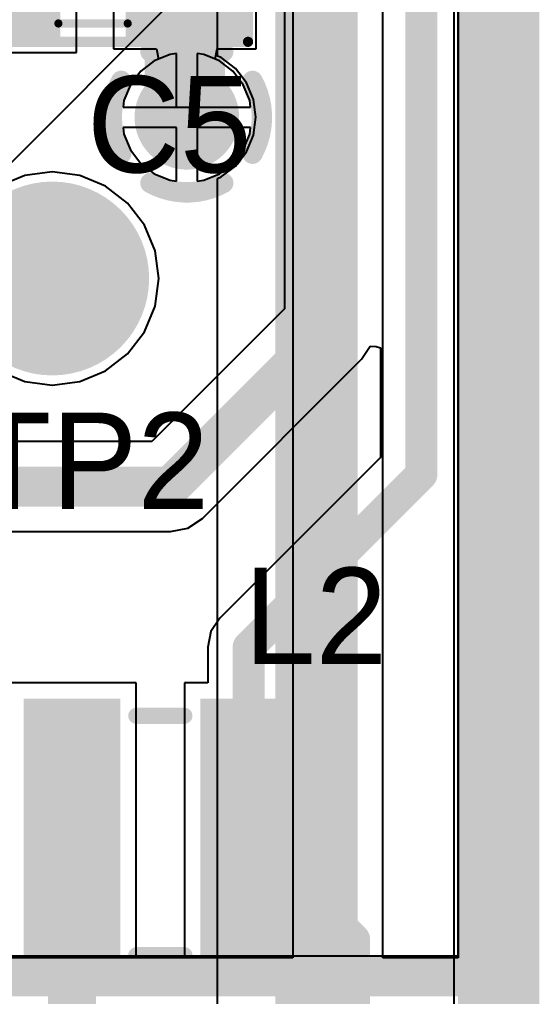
# Model space of a CAD drawing. Header units: millimetres. Extents: x -51 to 108, y 36 to 112.
# Drawn here: x 101.07 to 107.54, y 58.85 to 71.02 of the extents above; entities that cross this region are included whole.
import ezdxf

# ---------------------------------------------------------------- set-up
doc = ezdxf.new("R2010")
doc.units = ezdxf.units.MM
for name, color, linetype in [('BottomLayer', 5, 'Continuous'), ('BottomSolder', 6, 'Continuous'), ('InternalPlane1', 76, 'Continuous'), ('MidLayer1', 16, 'Continuous'), ('PadHoleLayer', 156, 'Continuous'), ('TopLayer', 1, 'Continuous'), ('TopOverlay', 2, 'Continuous'), ('TopSolder', 216, 'Continuous'), ('ViaHoleLayer', 16, 'Continuous')]:
    doc.layers.add(name, color=color, linetype=linetype)

# ---------------------------------------------------------------- blocks, each defined once
blk = doc.blocks.new('SM_0805_5')
at = {"layer": 'TopLayer'}
for points in [[(-1.778, -0.6985), (-0.508, -0.6985), (-1.778, 0.6985), (-0.508, 0.6985)], [(0.508, -0.6985), (1.778, -0.6985), (0.508, 0.6985), (1.778, 0.6985)]]:
    blk.add_solid(points, dxfattribs=at)
at = {"layer": 'TopOverlay'}
for points, const_width in [([(-1.9558, 0.8382), (1.9304, 0.8382)], 0.127), ([(-1.9558, -0.8635999999999999), (-1.9558, 0.8382)], 0.127), ([(1.9304, -0.8635999999999999), (1.9304, 0.8382)], 0.127), ([(-0.4318, 0.635), (0.4318, 0.635)], 0.1016), ([(-0.4318, -0.635), (0.4318, -0.635)], 0.1016), ([(-1.9558, -0.8635999999999999), (1.9304, -0.8635999999999999)], 0.127)]:
    blk.add_lwpolyline(points, dxfattribs=dict(at, const_width=const_width))
for points, const_width in [([(-1.98755, 0.8382, 1), (-1.92405, 0.8382, 1)], 0.0635), ([(-1.98755, 0.8382, 1), (-1.92405, 0.8382, 1)], 0.0635), ([(1.89865, 0.8382, 1), (1.96215, 0.8382, 1)], 0.0635), ([(1.89865, 0.8382, 1), (1.96215, 0.8382, 1)], 0.0635), ([(-0.4572, 0.635, 1), (-0.4064, 0.635, 1)], 0.0508), ([(0.4064, 0.635, 1), (0.4572, 0.635, 1)], 0.0508), ([(-0.4572, -0.635, 1), (-0.4064, -0.635, 1)], 0.0508), ([(0.4064, -0.635, 1), (0.4572, -0.635, 1)], 0.0508), ([(-1.98755, -0.8635999999999999, 1), (-1.92405, -0.8635999999999999, 1)], 0.0635), ([(-1.98755, -0.8635999999999999, 1), (-1.92405, -0.8635999999999999, 1)], 0.0635), ([(1.89865, -0.8635999999999999, 1), (1.96215, -0.8635999999999999, 1)], 0.0635), ([(1.89865, -0.8635999999999999, 1), (1.96215, -0.8635999999999999, 1)], 0.0635)]:
    blk.add_lwpolyline(points, format="xyb", close=True, dxfattribs=dict(at, const_width=const_width))
at = {"layer": 'TopSolder'}
for points in [[(-1.8796, -0.8000999999999999), (-0.4064, -0.8000999999999999), (-1.8796, 0.8000999999999999), (-0.4064, 0.8000999999999999)], [(0.4064, -0.8000999999999999), (1.8796, -0.8000999999999999), (0.4064, 0.8000999999999999), (1.8796, 0.8000999999999999)]]:
    blk.add_solid(points, dxfattribs=at)
blk = doc.blocks.new('WE_TPC_2828_60')
at = {"layer": 'TopLayer'}
for points in [[(-1.59999934, 0.6000013399999999), (1.59999934, 0.6000013399999999), (-1.59999934, 1.59999934), (1.59999934, 1.59999934)], [(-1.59999934, -1.59999934), (1.59999934, -1.59999934), (-1.59999934, -0.6000013399999999), (1.59999934, -0.6000013399999999)]]:
    blk.add_solid(points, dxfattribs=at)
at = {"layer": 'TopOverlay', "const_width": 0.1999996}
for points in [[(-1.48999956, 0.2999994), (-1.48999956, -0.2999994)], [(1.48999956, 0.2999994), (1.48999956, -0.2999994)]]:
    blk.add_lwpolyline(points, dxfattribs=at)
at = {"layer": 'TopOverlay', "const_width": 0.0999998}
for points in [[(-1.53999946, 0.2999994, 1), (-1.43999966, 0.2999994, 1)], [(1.43999966, 0.2999994, 1), (1.53999946, 0.2999994, 1)], [(-1.53999946, -0.2999994, 1), (-1.43999966, -0.2999994, 1)], [(1.43999966, -0.2999994, 1), (1.53999946, -0.2999994, 1)]]:
    blk.add_lwpolyline(points, format="xyb", close=True, dxfattribs=at)
at = {"layer": 'TopSolder'}
for points in [[(-1.70159934, 0.49840134), (1.70159934, 0.49840134), (-1.70159934, 1.70159934), (1.70159934, 1.70159934)], [(-1.70159934, -1.70159934), (1.70159934, -1.70159934), (-1.70159934, -0.49840134), (1.70159934, -0.49840134)]]:
    blk.add_solid(points, dxfattribs=at)
blk = doc.blocks.new('TP1_95')
at = {"layer": 'BottomLayer', "const_width": 1.016}
blk.add_lwpolyline([(-0.508, 0, 1), (0.508, 0, 1)], format="xyb", close=True, dxfattribs=at)
at = {"layer": 'BottomSolder', "const_width": 1.1176}
blk.add_lwpolyline([(-0.5588, 0, 1), (0.5588, 0, 1)], format="xyb", close=True, dxfattribs=at)
at = {"layer": 'InternalPlane1', "const_width": 0.9524999999999999}
blk.add_lwpolyline([(-0.47625, 0, 1), (0.47625, 0, 1)], format="xyb", close=True, dxfattribs=at)
at = {"layer": 'MidLayer1', "const_width": 1.016}
blk.add_lwpolyline([(-0.508, 0, 1), (0.508, 0, 1)], format="xyb", close=True, dxfattribs=at)
at = {"layer": 'PadHoleLayer', "const_width": 0.4445}
blk.add_lwpolyline([(-0.22225, 0, 1), (0.22225, 0, 1)], format="xyb", close=True, dxfattribs=at)
at = {"layer": 'TopLayer', "const_width": 1.016}
blk.add_lwpolyline([(-0.508, 0, 1), (0.508, 0, 1)], format="xyb", close=True, dxfattribs=at)
at = {"layer": 'TopOverlay'}
for points, const_width in [([(1.1178794, 0, 1), (-1.1178794, 0, 1)], 0.1778), ([(-1.1623294, 0, 1), (-1.0734294, 0, 1)], 0.0889), ([(1.0734294, 0, 1), (1.1623294, 0, 1)], 0.0889)]:
    blk.add_lwpolyline(points, format="xyb", close=True, dxfattribs=dict(at, const_width=const_width))
at = {"layer": 'TopSolder', "const_width": 1.1176}
blk.add_lwpolyline([(-0.5588, 0, 1), (0.5588, 0, 1)], format="xyb", close=True, dxfattribs=at)

msp = doc.modelspace()

# ---------------------------------------------------------------- linework, layer by layer
at = {"layer": 'BottomLayer'}
for p, q in [((106.5276, 88.29039999999999), (106.5276, 59.3598)), ((105.58977358, 59.3344), (105.58977358, 77.26679999999999)), ((104.46822642, 77.03451953999999), (104.46822642, 59.3344)), ((102.93951472, 70.58250298), (102.74393218, 70.50148967999999)), ((103.0224, 70.59341481999999), (102.93951472, 70.58250298)), ((103.0224, 69.9262), (103.0224, 70.59341481999999)), ((103.35928528, 70.58250298), (103.2764, 70.59341481999999)), ((103.2764, 70.59341481999999), (103.2764, 69.9262)), ((103.55486782, 70.50148967999999), (103.35928528, 70.58250298)), ((102.74393218, 70.50148967999999), (102.5759823, 70.37261769999999)), ((103.7228177, 70.37261769999999), (103.55486782, 70.50148967999999)), ((102.5759823, 70.37261769999999), (102.44711032, 70.20466782)), ((103.85168968, 70.20466782), (103.7228177, 70.37261769999999)), ((102.44711032, 70.20466782), (102.36609702, 70.00908528)), ((103.93270298, 70.00908528), (103.85168968, 70.20466782)), ((102.36609702, 70.00908528), (102.35518518, 69.9262)), ((103.94361482, 69.9262), (103.93270298, 70.00908528)), ((102.35518518, 69.9262), (103.0224, 69.9262)), ((103.2764, 69.9262), (103.94361482, 69.9262)), ((103.0224, 69.67219999999999), (102.35518518, 69.67219999999999)), ((102.35518518, 69.67219999999999), (102.36609702, 69.58931471999999)), ((102.36609702, 69.58931471999999), (102.44711032, 69.39373218)), ((103.0224, 69.00498517999999), (103.0224, 69.67219999999999)), ((103.94361482, 69.67219999999999), (103.2764, 69.67219999999999)), ((103.2764, 69.67219999999999), (103.2764, 69.00498517999999)), ((103.85168968, 69.39373218), (103.93270298, 69.58931471999999)), ((103.93270298, 69.58931471999999), (103.94361482, 69.67219999999999)), ((102.44711032, 69.39373218), (102.5759823, 69.22578229999999)), ((103.7228177, 69.22578229999999), (103.85168968, 69.39373218)), ((102.5759823, 69.22578229999999), (102.74393218, 69.09691031999999)), ((103.55486782, 69.09691031999999), (103.7228177, 69.22578229999999)), ((101.473, 69.11995574), (101.12945484, 69.07472596)), ((101.81654516, 69.07472596), (101.473, 69.11995574)), ((102.74393218, 69.09691031999999), (102.93951472, 69.01589702)), ((103.35928528, 69.01589702), (103.55486782, 69.09691031999999)), ((101.12945484, 69.07472596), (100.8093234, 68.94212272)), ((102.1366766, 68.94212272), (101.81654516, 69.07472596)), ((102.93951472, 69.01589702), (103.0224, 69.00498517999999)), ((103.2764, 69.00498517999999), (103.35928528, 69.01589702)), ((102.41158334, 68.73118334), (102.1366766, 68.94212272)), ((102.62252272, 68.4562766), (102.41158334, 68.73118334)), ((102.75512596, 68.13614516), (102.62252272, 68.4562766)), ((102.80035574, 67.7926), (102.75512596, 68.13614516)), ((102.75512596, 67.44905484), (102.80035574, 67.7926)), ((102.62252272, 67.12892339999999), (102.75512596, 67.44905484)), ((102.41158334, 66.85401666), (102.62252272, 67.12892339999999)), ((102.1366766, 66.64307728), (102.41158334, 66.85401666)), ((100.8093234, 66.64307728), (101.12945484, 66.51047403999999)), ((101.81654516, 66.51047403999999), (102.1366766, 66.64307728)), ((101.12945484, 66.51047403999999), (101.473, 66.46524425999999)), ((101.473, 66.46524425999999), (101.81654516, 66.51047403999999)), ((106.5276, 59.3598), (106.5276, 59.3344)), ((104.46822642, 59.3344), (96.31877358, 59.3344)), ((106.5276, 59.3344), (105.58977358, 59.3344))]:
    msp.add_line(p, q, dxfattribs=at)
at = {"layer": 'BottomLayer', "const_width": 0.499999}
msp.add_lwpolyline([(105.029, 50.2666), (105.029, 77.26679999999999)], dxfattribs=at)
at = {"layer": 'BottomLayer', "const_width": 0.5499989}
msp.add_lwpolyline([(102.87439928, 69.7992, 1), (103.42440072, 69.7992, 1)], format="xyb", close=True, dxfattribs=at)
at = {"layer": 'BottomSolder', "const_width": 0.6515989}
msp.add_lwpolyline([(102.82359928, 69.7992, 1), (103.47520072, 69.7992, 1)], format="xyb", close=True, dxfattribs=at)
at = {"layer": 'InternalPlane1'}
for p, q in [((106.52312198, 88.25713361999999), (106.52312198, 59.35795596)), ((106.52312198, 59.35795596), (94.40995595999999, 59.35795596))]:
    msp.add_line(p, q, dxfattribs=at)
for points, const_width in [([(107.0335807, 42.22689039999999), (107.0335807, 88.32896989999999)], 1.016), ([(94.1578, 59.1058), (106.8324, 59.1058)], 0.499999)]:
    msp.add_lwpolyline(points, dxfattribs=dict(at, const_width=const_width))
at = {"layer": 'InternalPlane1', "const_width": 0.254}
for points in [[(102.69610398, 70.61696823999999, -0.2586175843559133), (103.60269602, 70.61696823999999)], [(102.33163176, 69.34590398, -0.2586175843559133), (102.33163176, 70.25249602)], [(103.96716824, 70.25249602, -0.2586175843559133), (103.96716824, 69.34590398)], [(103.60269602, 68.98143175999999, -0.2586175843559133), (102.69610398, 68.98143175999999)]]:
    msp.add_lwpolyline(points, format="xyb", dxfattribs=at)
at = {"layer": 'InternalPlane1'}
for points, const_width in [([(102.63260398, 70.61696823999999, 1), (102.75960398, 70.61696823999999, 1)], 0.127), ([(103.53919602, 70.61696823999999, 1), (103.66619602, 70.61696823999999, 1)], 0.127), ([(102.26813176, 70.25249602, 1), (102.39513176, 70.25249602, 1)], 0.127), ([(103.90366824, 70.25249602, 1), (104.03066824, 70.25249602, 1)], 0.127), ([(102.26813176, 69.34590398, 1), (102.39513176, 69.34590398, 1)], 0.127), ([(103.90366824, 69.34590398, 1), (104.03066824, 69.34590398, 1)], 0.127), ([(102.63260398, 68.98143175999999, 1), (102.75960398, 68.98143175999999, 1)], 0.127), ([(103.53919602, 68.98143175999999, 1), (103.66619602, 68.98143175999999, 1)], 0.127), ([(106.70740152, 59.1058, 1), (106.95739848, 59.1058, 1)], 0.2499995)]:
    msp.add_lwpolyline(points, format="xyb", close=True, dxfattribs=dict(at, const_width=const_width))
at = {"layer": 'MidLayer1'}
for p, q in [((106.4768, 78.5368), (106.4768, 55.7022)), ((103.5304, 70.5614159), (103.5304, 76.19999999999999)), ((103.2002, 71.4756), (98.78059999999999, 67.056)), ((103.57806564, 70.54167248), (103.5304, 70.5614159)), ((103.75562688, 70.40542688), (103.57806564, 70.54167248)), ((103.89187248, 70.22786563999999), (103.75562688, 70.40542688)), ((103.97752128, 70.0210944), (103.89187248, 70.22786563999999)), ((104.00673382, 69.7992), (103.97752128, 70.0210944)), ((103.97752128, 69.5773056), (104.00673382, 69.7992)), ((103.89187248, 69.37053436), (103.97752128, 69.5773056)), ((103.75562688, 69.19297311999999), (103.89187248, 69.37053436)), ((103.57806564, 69.05672752), (103.75562688, 69.19297311999999)), ((103.5304, 69.0369841), (103.57806564, 69.05672752)), ((103.5304, 57.04839999999999), (103.5304, 69.0369841))]:
    msp.add_line(p, q, dxfattribs=at)
for points, const_width in [([(104.7496, 55.5498), (104.7496, 77.5462)], 1.00000054), ([(93.06559999999999, 63.0936), (102.997, 73.02499999999999)], 0.3999992)]:
    msp.add_lwpolyline(points, dxfattribs=dict(at, const_width=const_width))
at = {"layer": 'MidLayer1', "const_width": 0.5499989}
msp.add_lwpolyline([(102.87439928, 69.7992, 1), (103.42440072, 69.7992, 1)], format="xyb", close=True, dxfattribs=at)
at = {"layer": 'TopLayer'}
for p, q in [((104.36662642, 74.67231953999999), (104.36662642, 67.41528045999999)), ((101.7729994, 70.6041006), (101.7729994, 72.6010994)), ((102.235, 71.4756), (102.235, 70.6501)), ((104.013, 70.6501), (104.013, 71.4756)), ((99.9030006, 70.6041006), (101.7729994, 70.6041006)), ((102.235, 70.6501), (102.77084094, 70.6501)), ((102.77084094, 70.6501), (102.79610124, 70.5231)), ((103.50269876, 70.5231), (103.52795906, 70.6501)), ((103.52795906, 70.6501), (104.013, 70.6501)), ((102.74393218, 70.50148967999999), (102.5759823, 70.37261769999999)), ((102.79610124, 70.5231), (102.74393218, 70.50148967999999)), ((103.55486782, 70.50148967999999), (103.50269876, 70.5231)), ((103.7228177, 70.37261769999999), (103.55486782, 70.50148967999999)), ((102.5759823, 70.37261769999999), (102.44711032, 70.20466782)), ((103.85168968, 70.20466782), (103.7228177, 70.37261769999999)), ((102.44711032, 70.20466782), (102.36609702, 70.00908528)), ((103.93270298, 70.00908528), (103.85168968, 70.20466782)), ((102.36609702, 70.00908528), (102.35518518, 69.9262)), ((103.94361482, 69.9262), (103.93270298, 70.00908528)), ((102.35518518, 69.9262), (103.94361482, 69.9262)), ((103.0224, 69.67219999999999), (102.35518518, 69.67219999999999)), ((102.35518518, 69.67219999999999), (102.36609702, 69.58931471999999)), ((102.36609702, 69.58931471999999), (102.44711032, 69.39373218)), ((103.0224, 69.00498517999999), (103.0224, 69.67219999999999)), ((103.94361482, 69.67219999999999), (103.2764, 69.67219999999999)), ((103.2764, 69.67219999999999), (103.2764, 69.00498517999999)), ((103.85168968, 69.39373218), (103.93270298, 69.58931471999999)), ((103.93270298, 69.58931471999999), (103.94361482, 69.67219999999999)), ((102.44711032, 69.39373218), (102.5759823, 69.22578229999999)), ((103.7228177, 69.22578229999999), (103.85168968, 69.39373218)), ((102.5759823, 69.22578229999999), (102.74393218, 69.09691031999999)), ((103.55486782, 69.09691031999999), (103.7228177, 69.22578229999999)), ((101.473, 69.11995574), (101.12945484, 69.07472596)), ((101.81654516, 69.07472596), (101.473, 69.11995574)), ((102.74393218, 69.09691031999999), (102.93951472, 69.01589702)), ((103.35928528, 69.01589702), (103.55486782, 69.09691031999999)), ((101.12945484, 69.07472596), (100.8093234, 68.94212272)), ((102.1366766, 68.94212272), (101.81654516, 69.07472596)), ((102.93951472, 69.01589702), (103.0224, 69.00498517999999)), ((103.2764, 69.00498517999999), (103.35928528, 69.01589702)), ((102.41158334, 68.73118334), (102.1366766, 68.94212272)), ((102.62252272, 68.4562766), (102.41158334, 68.73118334)), ((102.75512596, 68.13614516), (102.62252272, 68.4562766)), ((102.80035574, 67.7926), (102.75512596, 68.13614516)), ((102.75512596, 67.44905484), (102.80035574, 67.7926)), ((102.62252272, 67.12892339999999), (102.75512596, 67.44905484)), ((104.36662642, 67.41528045999999), (102.71391954, 65.76257358)), ((102.41158334, 66.85401666), (102.62252272, 67.12892339999999)), ((105.32392702, 66.78647298), (105.43360422, 66.95061539999999)), ((105.43360422, 66.95061539999999), (105.50645396, 66.94779346)), ((105.50645396, 66.94779346), (105.56060422, 66.92949021999999)), ((105.56060422, 66.92949021999999), (105.56060422, 65.56536544)), ((102.1366766, 66.64307728), (102.41158334, 66.85401666)), ((103.34272702, 64.80527298), (105.32392702, 66.78647298)), ((100.8093234, 66.64307728), (101.12945484, 66.51047403999999)), ((101.81654516, 66.51047403999999), (102.1366766, 66.64307728)), ((101.12945484, 66.51047403999999), (101.473, 66.46524425999999)), ((101.473, 66.46524425999999), (101.81654516, 66.51047403999999)), ((102.71391954, 65.76257358), (99.54094646, 65.76257358)), ((105.56060422, 65.56536544), (103.558721, 63.56347967999999)), ((103.16079952, 64.68371366), (103.34272702, 64.80527298)), ((99.54094646, 64.64102642), (102.9462, 64.64102642)), ((102.9462, 64.64102642), (103.16079952, 64.68371366)), ((103.558721, 63.56347967999999), (103.44821068, 63.39809012)), ((103.44821068, 63.39809012), (103.40940456, 63.20300034)), ((103.40940456, 63.20300034), (103.40940456, 62.75839874)), ((102.51919806, 62.75839874), (100.91920126, 62.75839874)), ((102.51919806, 59.3344), (102.51919806, 62.75839874)), ((103.40940456, 62.75839874), (103.11920194, 62.75839874)), ((103.11920194, 62.75839874), (103.11920194, 59.3344)), ((103.11920194, 59.3344), (102.51919806, 59.3344))]:
    msp.add_line(p, q, dxfattribs=at)
for points, const_width in [([(106.0704, 65.35419999999999), (106.0704, 76.0984)], 0.3999992), ([(104.9274, 67.18299999999999), (104.9274, 74.9046)], 0.499999), ([(103.124, 69.82459999999999), (103.124, 71.6026)], 1.00000054), ([(103.124, 69.82459999999999), (103.1494, 69.7992)], 1.00000054), ([(98.1202, 67.7418), (101.4222, 67.7418)], 0.499999), ([(101.4222, 67.7418), (101.473, 67.7926)], 0.499999), ([(102.9462, 65.20179999999999), (104.9274, 67.18299999999999)], 0.499999), ([(103.91920034, 63.20300034), (106.0704, 65.35419999999999)], 0.3999992), ([(98.3488, 65.20179999999999), (102.9462, 65.20179999999999)], 0.499999), ([(103.91920034, 60.8584), (103.91920034, 63.20300034)], 0.3999992), ([(101.71919966, 57.0738), (101.71919966, 60.8584)], 0.5999987999999999), ([(103.91920034, 60.8584), (103.9368, 60.8584)], 0.3999992), ([(103.9368, 60.8584), (105.2322, 59.563)], 0.3999992), ([(105.2322, 53.34), (105.2322, 59.563)], 0.3999992)]:
    msp.add_lwpolyline(points, dxfattribs=dict(at, const_width=const_width))
for points, const_width in [([(102.87439928, 69.7992, 1), (103.42440072, 69.7992, 1)], 0.5499989), ([(102.8740005, 69.82459999999999, 1), (103.3739995, 69.82459999999999, 1)], 0.499999), ([(102.8740005, 69.82459999999999, 1), (103.3739995, 69.82459999999999, 1)], 0.499999), ([(102.8994005, 69.7992, 1), (103.3993995, 69.7992, 1)], 0.499999), ([(101.29720152, 67.7418, 1), (101.54719848, 67.7418, 1)], 0.2499995), ([(101.29720152, 67.7418, 1), (101.54719848, 67.7418, 1)], 0.2499995), ([(101.34800152, 67.7926, 1), (101.59799848, 67.7926, 1)], 0.2499995), ([(104.80240152, 67.18299999999999, 1), (105.05239848, 67.18299999999999, 1)], 0.2499995), ([(104.80240152, 67.18299999999999, 1), (105.05239848, 67.18299999999999, 1)], 0.2499995), ([(105.9704002, 65.35419999999999, 1), (106.1703998, 65.35419999999999, 1)], 0.1999996), ([(105.9704002, 65.35419999999999, 1), (106.1703998, 65.35419999999999, 1)], 0.1999996), ([(102.82120152, 65.20179999999999, 1), (103.07119848, 65.20179999999999, 1)], 0.2499995), ([(102.82120152, 65.20179999999999, 1), (103.07119848, 65.20179999999999, 1)], 0.2499995), ([(103.81920054, 63.20300034, 1), (104.01920014, 63.20300034, 1)], 0.1999996), ([(103.81920054, 63.20300034, 1), (104.01920014, 63.20300034, 1)], 0.1999996), ([(101.56919996, 60.8584, 1), (101.86919936, 60.8584, 1)], 0.2999994), ([(103.81920054, 60.8584, 1), (104.01920014, 60.8584, 1)], 0.1999996), ([(103.81920054, 60.8584, 1), (104.01920014, 60.8584, 1)], 0.1999996), ([(103.8368002, 60.8584, 1), (104.0367998, 60.8584, 1)], 0.1999996), ([(103.8368002, 60.8584, 1), (104.0367998, 60.8584, 1)], 0.1999996), ([(105.1322002, 59.563, 1), (105.3321998, 59.563, 1)], 0.1999996), ([(105.1322002, 59.563, 1), (105.3321998, 59.563, 1)], 0.1999996)]:
    msp.add_lwpolyline(points, format="xyb", close=True, dxfattribs=dict(at, const_width=const_width))
at = {"layer": 'TopOverlay', "const_width": 0.2999994}
msp.add_lwpolyline([(106.8832, 41.4528), (106.8832, 88.32896989999999)], dxfattribs=at)
at = {"layer": 'TopSolder', "const_width": 0.6515989}
msp.add_lwpolyline([(102.82359928, 69.7992, 1), (103.47520072, 69.7992, 1)], format="xyb", close=True, dxfattribs=at)
at = {"layer": 'ViaHoleLayer', "const_width": 0.2999994}
msp.add_lwpolyline([(102.9994003, 69.7992, 1), (103.2993997, 69.7992, 1)], format="xyb", close=True, dxfattribs=at)

# ---------------------------------------------------------------- block references
for name, p, rotation in [('SM_0805_5', (101.981, 71.6026), 360), ('WE_TPC_2828_60', (102.8192, 60.8584), 90)]:
    msp.add_blockref(name, p, dxfattribs=dict(rotation=rotation))
msp.add_blockref('TP1_95', (101.473, 67.7926))

# ---------------------------------------------------------------- texts
at = {"layer": 'TopOverlay'}
for s, p in [('C5', (101.9048, 69.1134)), ('TP2', (100.4824, 64.9224)), ('L2', (103.8606, 62.992))]:
    msp.add_text(s, height=1.20000014, dxfattribs=at).set_placement(p)

doc.saveas('drawing.dxf')
